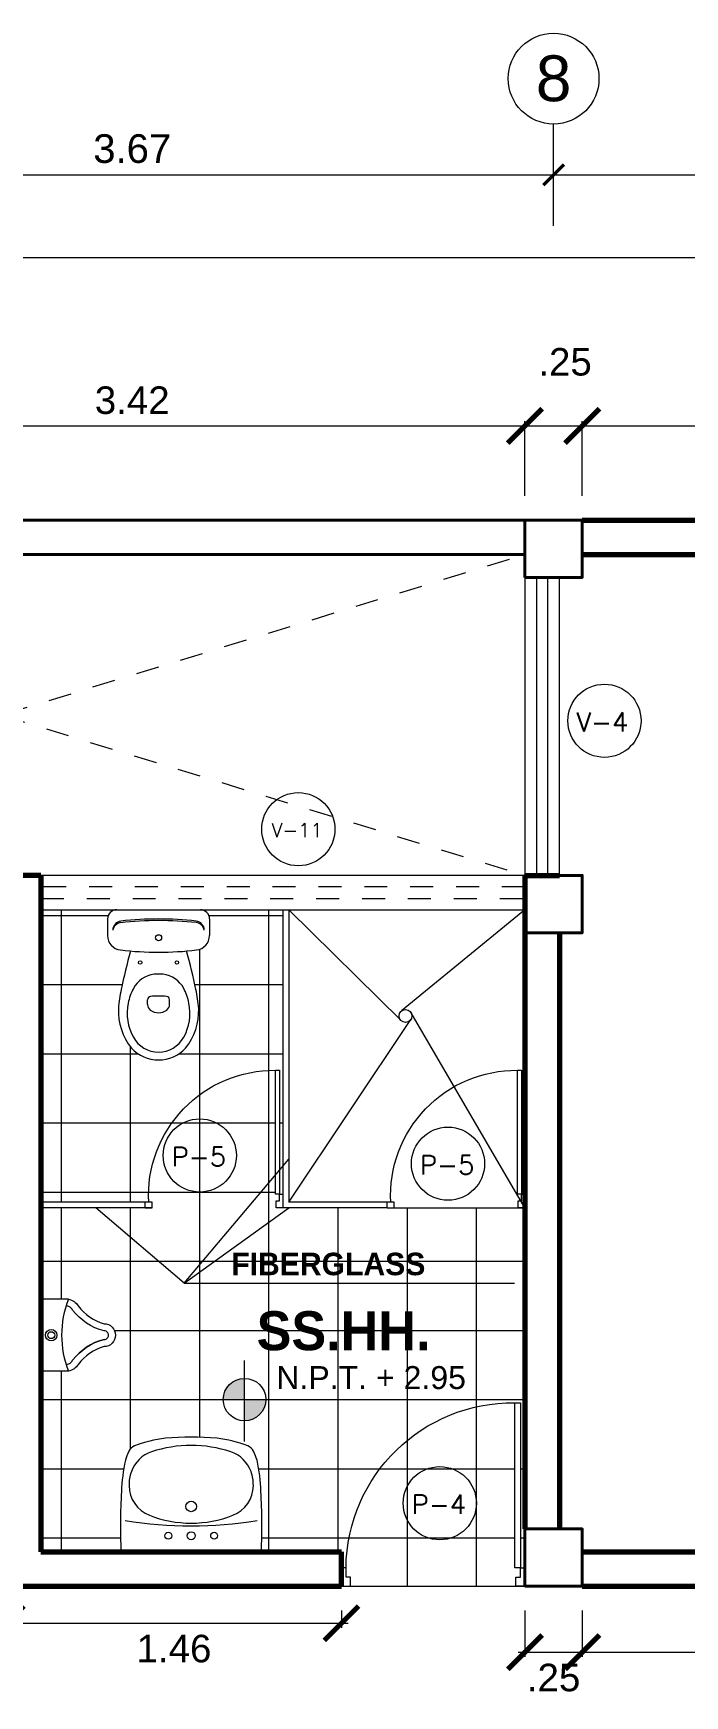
# Model space of a CAD drawing. Header units: millimetres. Extents: x 565 to 912, y 163 to 192.
# Drawn here: x 600.41 to 603.25, y 169.37 to 176.62 of the extents above; entities that cross this region are included whole.
import ezdxf

# ---------------------------------------------------------------- set-up
doc = ezdxf.new("R2010")
doc.units = ezdxf.units.MM
doc.header["$LTSCALE"] = 0.0125
doc.linetypes.add('DASHED2', pattern=[9.524999999999999, 6.35, -3.175])
for name, color, linetype, lineweight in [('COLUMNAS', 162, 'Continuous', 40), ('COTAS', 9, 'Continuous', 9), ('EQUIPO', 2, 'Continuous', 15), ('MARCO', 1, 'Continuous', 13), ('MURO ALTO', 40, 'Continuous', 70), ('MUROS', 240, 'Continuous', 40), ('proy', 254, 'Continuous', 0), ('PROYECCCIONES', 9, 'DASHED2', 9), ('TEXTO', 6, 'Continuous', 15)]:
    doc.layers.add(name, color=color, linetype=linetype, lineweight=lineweight)
doc.styles.add('ARIAL', font='arial.ttf')
doc.styles.add('NOMBRE-2', font='arial.ttf')
doc.styles.add('op', font='romab___.ttf')
doc.styles.add('ROMANS135', font='romans.shx', dxfattribs={"width": 1.35})
doc.dimstyles.new('ISO-25', dxfattribs={"dimtxt": 0.12, "dimasz": 0.15, "dimexe": 0.02, "dimexo": 0.1055000000000001, "dimgap": 0.05, "dimtad": 2, "dimtih": 1, "dimtoh": 1, "dimzin": 4, "dimdsep": 46, "dimtxsty": 'ARIAL', "dimblk": 'ARCHTICK', "dimcen": 2.5, "dimdle": 0.03, "dimclrd": 1, "dimclre": 2, "dimclrt": 256, "dimadec": 0, "dimazin": 0, "dimtfac": 1, "dimtmove": 0, "dimatfit": 0, "dimldrblk": 'ARCHTICK', "dimfxl": 0, "dimlwd": 13, "dimlwe": 9, "dimarcsym": 0})
doc.dimstyles.new('PLANTA', dxfattribs={"dimtxt": 0.125, "dimasz": 0.09, "dimexe": 0.125, "dimexo": 0.1, "dimgap": 0.05, "dimtad": 1, "dimzin": 4, "dimdsep": 46, "dimtxsty": 'NOMBRE-2', "dimblk1": 'ARCHTICK', "dimblk2": 'ARCHTICK', "dimsah": 1, "dimcen": 0, "dimdle": 0.1, "dimclrd": 1, "dimclre": 1, "dimclrt": 256, "dimadec": 0, "dimazin": 0, "dimtfac": 1, "dimtmove": 1, "dimatfit": 3, "dimldrblk": 'ARCHTICK', "dimfxl": 0, "dimtolj": 1, "dimtzin": 0, "dimlwd": 0, "dimlwe": 0, "dimarcsym": 0})

# ---------------------------------------------------------------- blocks, each defined once
blk = doc.blocks.new('_ARCHTICK')
at = {"color": 0, "linetype": 'ByBlock', "const_width": 0.15}
blk.add_lwpolyline([(-0.5, -0.5), (0.5, 0.5)], dxfattribs=at)
blk = doc.blocks.new('*D151')
at = {"layer": 'COTAS', "color": 2, "lineweight": 9, "transparency": 16777216}
for p, q in [((602.8062554051222, 169.7437522774412), (602.8062554051222, 169.5414565278377)), ((605.306596396172, 169.7439194528443), (605.306596396172, 169.5414565278377))]:
    blk.add_line(p, q, dxfattribs=at)
at = {"layer": 'COTAS', "color": 1, "lineweight": 13, "transparency": 16777216}
blk.add_line((602.7762554051222, 169.5614565278377), (605.336596396172, 169.5614565278377), dxfattribs=at)
at = {"layer": 'Defpoints', "color": 0, "transparency": 16777216}
for p in [(602.8062554051222, 169.8492522774412), (605.306596396172, 169.8494194528443), (605.306596396172, 169.5614565278377)]:
    blk.add_point(p, dxfattribs=at)
at = {"layer": 'COTAS', "color": 1, "lineweight": 13, "transparency": 16777216, "xscale": 0.15, "yscale": 0.15, "zscale": 0.15, "rotation": 180}
blk.add_blockref('_ARCHTICK', (602.8062554051222, 169.5614565278377), dxfattribs=at)
at = {"layer": 'COTAS', "color": 1, "lineweight": 13, "transparency": 16777216, "xscale": 0.15, "yscale": 0.15, "zscale": 0.15}
blk.add_blockref('_ARCHTICK', (605.306596396172, 169.5614565278377), dxfattribs=at)
at = {"layer": 'COTAS', "transparency": 16777216, "insert": (604.0564259006471, 169.4501877693111), "char_height": 0.12, "attachment_point": 5, "style": 'ARIAL'}
blk.add_mtext('2.50', dxfattribs=at)
blk = doc.blocks.new('*D123')
at = {"layer": 'COTAS', "color": 1, "lineweight": 13, "transparency": 16777216}
blk.add_line((602.7762554051224, 174.9097191179443), (606.2366056257363, 174.9097191179443), dxfattribs=at)
at = {"layer": 'COTAS', "color": 2, "lineweight": 9, "transparency": 16777216}
for p, q in [((602.8062554051223, 174.6047522774412), (602.8062554051223, 174.9297191179444)), ((606.2066056257363, 174.6047522774412), (606.2066056257363, 174.9297191179444))]:
    blk.add_line(p, q, dxfattribs=at)
at = {"layer": 'Defpoints', "color": 0, "transparency": 16777216}
for p in [(606.2066056257363, 174.9097191179443), (602.8062554051223, 174.4992522774412), (606.2066056257363, 174.4992522774412)]:
    blk.add_point(p, dxfattribs=at)
at = {"layer": 'COTAS', "color": 1, "lineweight": 13, "transparency": 16777216, "xscale": 0.15, "yscale": 0.15, "zscale": 0.15, "rotation": 180}
blk.add_blockref('_ARCHTICK', (602.8062554051223, 174.9097191179443), dxfattribs=at)
at = {"layer": 'COTAS', "color": 1, "lineweight": 13, "transparency": 16777216, "xscale": 0.15, "yscale": 0.15, "zscale": 0.15}
blk.add_blockref('_ARCHTICK', (606.2066056257363, 174.9097191179443), dxfattribs=at)
at = {"layer": 'COTAS', "transparency": 16777216, "insert": (604.5064305154293, 175.0210288041654), "char_height": 0.12, "attachment_point": 5, "style": 'ARIAL'}
blk.add_mtext('3.40', dxfattribs=at)
blk = doc.blocks.new('*D107')
at = {"layer": 'COTAS', "color": 1, "lineweight": 0, "transparency": 16777216}
for p, q in [((573.5562554051222, 175.0945380625841), (573.5562554051222, 175.7671619262949)), ((610.5062554051223, 175.2049436323475), (610.5062554051223, 175.7671619262949)), ((610.6062554051223, 175.6421619262949), (573.4562554051222, 175.6421619262949))]:
    blk.add_line(p, q, dxfattribs=at)
at = {"layer": 'Defpoints', "color": 0, "transparency": 16777216}
for p in [(573.5562554051222, 175.6421619262949), (610.5062554051223, 175.1049436323475), (573.5562554051222, 174.9945380625841)]:
    blk.add_point(p, dxfattribs=at)
at = {"layer": 'COTAS', "color": 1, "lineweight": 0, "transparency": 16777216, "xscale": 0.09, "yscale": 0.09, "zscale": 0.09, "rotation": 180}
blk.add_blockref('_ARCHTICK', (573.5562554051222, 175.6421619262949), dxfattribs=at)
at = {"layer": 'COTAS', "color": 1, "lineweight": 0, "transparency": 16777216, "xscale": 0.09, "yscale": 0.09, "zscale": 0.09}
blk.add_blockref('_ARCHTICK', (610.5062554051223, 175.6421619262949), dxfattribs=at)
at = {"layer": 'COTAS', "transparency": 16777216, "insert": (592.0312554051222, 175.7560261827751), "char_height": 0.125, "attachment_point": 5, "style": 'NOMBRE-2'}
blk.add_mtext('\\A1;36.95', dxfattribs=at)
blk = doc.blocks.new('P1.0m')
at = {"layer": 'EQUIPO'}
blk.add_lwpolyline([(0.02500000000003411, 0), (0.05500000000003524, 0), (0.05500000000003524, 0.9000000000000057), (0.02500000000003411, 0.9000000000000057)], close=True, dxfattribs=at)
for points in [[(2.842170943040401e-14, -0.09999999999999432), (0.05000000000003979, -0.09999999999999432), (0.05000000000003979, -0.04999999999998295), (0.02500000000003411, -0.04999999999998295), (0.02500000000003411, 0), (2.842170943040401e-14, 0)], [(1.000000000000028, -0.09999999999999432), (0.950000000000017, -0.09999999999999432), (0.950000000000017, -0.04999999999998295), (0.9750000000000512, -0.04999999999998295), (0.9750000000000512, 0), (1.000000000000028, 0)]]:
    blk.add_lwpolyline(points, dxfattribs=at)
at = {"layer": 'EQUIPO', "color": 252}
blk.add_arc((0.06500000000002615, -0.009999999999990905), 0.9100549433962767, 0.6295986084095153, 90.6295986084095, dxfattribs=at)
blk = doc.blocks.new('p-0.80')
at = {"layer": 'proy', "xscale": -0.7999999999999545, "yscale": 0.8000000000000114}
blk.add_blockref('P1.0m', (0.8000000000000682, 0.07999999999998408), dxfattribs=at)
blk = doc.blocks.new('*D150')
at = {"layer": 'COTAS', "color": 2, "lineweight": 9, "transparency": 16777216}
for p, q in [((602.5562554051222, 169.7438467180239), (602.5562554051222, 169.5414565278377)), ((602.8062554051222, 169.7437522774412), (602.8062554051222, 169.5414565278377))]:
    blk.add_line(p, q, dxfattribs=at)
at = {"layer": 'COTAS', "color": 1, "lineweight": 13, "transparency": 16777216}
blk.add_line((602.5262554051222, 169.5614565278377), (602.8362554051222, 169.5614565278377), dxfattribs=at)
at = {"layer": 'Defpoints', "color": 0, "transparency": 16777216}
for p in [(602.5562554051222, 169.8493467180239), (602.8062554051222, 169.8492522774412), (602.8062554051222, 169.5614565278377)]:
    blk.add_point(p, dxfattribs=at)
at = {"layer": 'COTAS', "color": 1, "lineweight": 13, "transparency": 16777216, "xscale": 0.15, "yscale": 0.15, "zscale": 0.15, "rotation": 180}
blk.add_blockref('_ARCHTICK', (602.5562554051222, 169.5614565278377), dxfattribs=at)
at = {"layer": 'COTAS', "color": 1, "lineweight": 13, "transparency": 16777216, "xscale": 0.15, "yscale": 0.15, "zscale": 0.15}
blk.add_blockref('_ARCHTICK', (602.8062554051222, 169.5614565278377), dxfattribs=at)
at = {"layer": 'COTAS', "transparency": 16777216, "insert": (602.6812554051222, 169.4501877693111), "char_height": 0.12, "attachment_point": 5, "style": 'ARIAL'}
blk.add_mtext('.25', dxfattribs=at)
blk = doc.blocks.new('*D149')
at = {"layer": 'COTAS', "color": 2, "lineweight": 9, "transparency": 16777216}
for p, q in [((600.2962554051222, 169.7438353316043), (600.2962554051222, 169.6677083693942)), ((601.7562554051223, 169.7438353316043), (601.7562554051223, 169.6677083693942))]:
    blk.add_line(p, q, dxfattribs=at)
at = {"layer": 'COTAS', "color": 1, "lineweight": 13, "transparency": 16777216}
blk.add_line((600.2662554051223, 169.6877083693942), (601.7862554051222, 169.6877083693942), dxfattribs=at)
at = {"layer": 'Defpoints', "color": 0, "transparency": 16777216}
for p in [(600.2962554051222, 169.8493353316043), (601.7562554051223, 169.8493353316043), (601.7562554051223, 169.6877083693942)]:
    blk.add_point(p, dxfattribs=at)
at = {"layer": 'COTAS', "color": 1, "lineweight": 13, "transparency": 16777216, "xscale": 0.15, "yscale": 0.15, "zscale": 0.15, "rotation": 180}
blk.add_blockref('_ARCHTICK', (600.2962554051222, 169.6877083693942), dxfattribs=at)
at = {"layer": 'COTAS', "color": 1, "lineweight": 13, "transparency": 16777216, "xscale": 0.15, "yscale": 0.15, "zscale": 0.15}
blk.add_blockref('_ARCHTICK', (601.7562554051223, 169.6877083693942), dxfattribs=at)
at = {"layer": 'COTAS', "transparency": 16777216, "insert": (601.0262554051222, 169.5764396108676), "char_height": 0.12, "attachment_point": 5, "style": 'ARIAL'}
blk.add_mtext('1.46', dxfattribs=at)
blk = doc.blocks.new('*D121')
at = {"layer": 'COTAS', "color": 1, "lineweight": 13, "transparency": 16777216}
blk.add_line((599.1021986003942, 174.9097191179443), (602.5862554051223, 174.9097191179443), dxfattribs=at)
at = {"layer": 'COTAS', "color": 2, "lineweight": 9, "transparency": 16777216}
for p, q in [((599.1321986003942, 174.6047522774412), (599.1321986003942, 174.9297191179444)), ((602.5562554051223, 174.6047522774412), (602.5562554051223, 174.9297191179444))]:
    blk.add_line(p, q, dxfattribs=at)
at = {"layer": 'Defpoints', "color": 0, "transparency": 16777216}
for p in [(602.5562554051223, 174.9097191179443), (599.1321986003942, 174.4992522774412), (602.5562554051223, 174.4992522774412)]:
    blk.add_point(p, dxfattribs=at)
at = {"layer": 'COTAS', "color": 1, "lineweight": 13, "transparency": 16777216, "xscale": 0.15, "yscale": 0.15, "zscale": 0.15, "rotation": 180}
blk.add_blockref('_ARCHTICK', (599.1321986003942, 174.9097191179443), dxfattribs=at)
at = {"layer": 'COTAS', "color": 1, "lineweight": 13, "transparency": 16777216, "xscale": 0.15, "yscale": 0.15, "zscale": 0.15}
blk.add_blockref('_ARCHTICK', (602.5562554051223, 174.9097191179443), dxfattribs=at)
at = {"layer": 'COTAS', "transparency": 16777216, "insert": (600.8442270027583, 175.0210288041654), "char_height": 0.12, "attachment_point": 5, "style": 'ARIAL'}
blk.add_mtext('3.42', dxfattribs=at)
blk = doc.blocks.new('*D122')
at = {"layer": 'COTAS', "color": 2, "lineweight": 9, "transparency": 16777216}
for p, q in [((602.5562554051223, 174.6047522774412), (602.5562554051223, 174.9297191179444)), ((602.8062554051223, 174.6047522774412), (602.8062554051223, 174.9297191179444))]:
    blk.add_line(p, q, dxfattribs=at)
at = {"layer": 'COTAS', "color": 1, "lineweight": 13, "transparency": 16777216}
blk.add_line((602.5562554051223, 174.9097191179443), (602.8062554051223, 174.9097191179443), dxfattribs=at)
at = {"layer": 'Defpoints', "color": 0, "transparency": 16777216}
for p in [(602.8062554051223, 174.9097191179443), (602.5562554051223, 174.4992522774412), (602.8062554051223, 174.4992522774412)]:
    blk.add_point(p, dxfattribs=at)
at = {"layer": 'COTAS', "transparency": 16777216, "insert": (602.7312554051223, 175.1885253935241), "char_height": 0.12, "attachment_point": 5, "style": 'ARIAL'}
blk.add_mtext('.25', dxfattribs=at)
blk = doc.blocks.new('2salago2')
at = {"color": 0}
blk.add_line((0.3060000000000045, 0), (-0.3059999999999832, 0), dxfattribs=at)
for centre, radius in [((-0.1000000000000227, -0.06999999999999318), 0.015), ((0, -0.06999999999999318), 0.0175), ((0.1000000000000227, -0.06999999999999318), 0.015), ((0, -0.19799999999998), 0.023)]:
    blk.add_circle(centre, radius, dxfattribs=at)
for centre, radius, start, end in [((2.191466770720183, -0.1125154618196129), 2.5, 177.4204642301649, 183.4509376723705), ((-2.191466770720183, -0.1125154618196129), 2.5, 356.5490623276295, 2.579535769835086), ((0, -1.913000000000012), 1.8, 80.81644061214192, 99.18355938785808), ((0, -0.6250000000000009), 0.5, 68.66099935705296, 111.3390006429462), ((-0.130998721977619, -0.2896802498506199), 0.14, 111.3390006429462, 179.5419867706295), ((0.130998721977619, -0.2896802498506199), 0.14, 0.458013229370522, 68.66099935705375), ((0.4455952393897746, -0.2383630950762958), 0.75, 181.8824595511453, 192.3675731466587), ((-0.09100000000000819, -0.2900000000000214), 0.18, 179.5419867706295, 199.3667369924609), ((0.09100000000000819, -0.2900000000000214), 0.18, 340.6332630075391, 0.458013229370522), ((-0.4455952393897746, -0.2383630950762958), 0.75, 347.6324268533415, 358.1175404488548), ((-0.1287366133919932, -0.3032645395587119), 0.14, 199.3667369924609, 251.7000417136242), ((0.1287366133919932, -0.3032645395587119), 0.14, 288.2999582863758, 340.6332630075391), ((-0.07519292302657732, -0.3395209100272618), 0.22, 195.6856603017207, 206.8202256775141), ((0.07519292302657732, -0.3395209100272618), 0.22, 333.1797743224859, 344.3143396982793), ((-0.2286902983927916, -0.4171260371497292), 0.048, 206.8202256775142, 247.8766790891884), ((-0.05846648645928099, 0.00159565305847309), 0.5, 247.8766790891887, 263.7815247375351), ((1.015450834529474e-08, 0.08600000000001273), 0.55, 251.7000417136243, 288.2999566212522), ((0, 0.8999999999999773), 1.4, 265.3857137303725, 274.6142862696062), ((0.05846648645928099, 0.00159565305847309), 0.5, 276.2184752624649, 292.1233209108113), ((0.2286902983927916, -0.4171260371497292), 0.048, 292.1233209108116, 333.1797743224859)]:
    blk.add_arc(centre, radius, start, end, dxfattribs=at)
blk = doc.blocks.new('Urin-1zp')
for p, q in [((-0.1564999999999941, 0), (0.1564999999999941, 0)), ((-0.1564999999999941, -0.1200000000000045), (-0.1564999999999941, 0)), ((0.1564999999999941, -0.1200000000000045), (0.1564999999999941, 0))]:
    blk.add_line(p, q)
blk.add_lwpolyline([(0.1564999999999941, -0.1200000000000045, -0.2301872436252926), (0.1275612366627001, -0.1621174489885959, 0.1607489993518009), (0.05000000000001137, -0.2750000000000057, -1), (-0.05000000000001137, -0.2750000000000057, 0.1607489993518009), (-0.1275612366627001, -0.1621174489885959, -0.2301872436252927), (-0.1564999999999941, -0.1200000000000045)], format="xyb")
at = {"color": 9}
blk.add_lwpolyline([(-0.1284456579833773, -0.1099629489951042), (-0.1276323312156364, -0.1127445028998579), (-0.1268347238734009, -0.1155310636238198, 0.2301872436252927), (-0.1127515125463674, -0.1360277561655892), (-0.1094053607655496, -0.1382351507238013, -0.1697295126652514), (-0.01891323565513403, -0.2749999999999773, 1.058273766519775), (0.01891323565513403, -0.2749999999999773, -0.169729512665433), (0.1094053607655496, -0.1382351507238013), (0.1127515125463674, -0.1360277561655892, 0.2322595666659849), (0.1268347238734009, -0.1155310636238198), (0.1276323312156364, -0.1127445028998579), (0.1284456579833773, -0.1099629489951042)], format="xyb", dxfattribs=at)
for radius in [0.025, 0.015]:
    blk.add_circle((0, -0.04499999999998749), radius, dxfattribs=at)
for centre, radius, start, end in [((0, -0.5132041666666396), 0.4232041666666506, 68.29684796795908, 111.7031520320409), ((-0.09871174651954107, -0.1112944674106586), 0.02844029892108525, 188.5669252538877, 240.4187386713982), ((-0.2598013387641913, -0.3360665098239508), 0.2485079412042484, 14.22513397305415, 52.75706263765102)]:
    blk.add_arc(centre, radius, start, end)
blk = doc.blocks.new('2SAINVI1')
at = {"color": 0, "linetype": 'ByBlock'}
for p, q in [((0.03999999999996007, 0.2224999999999966), (0.111593006895756, 0.2224999999999966)), ((-3.552713678800501e-15, -0.1825000000000045), (-3.552713678800501e-15, 0.1825000000000045)), ((0.4130000000000074, 0.04800000000000182), (0.3929169733099762, 0.04800000000000182)), ((0.4130000000000074, -0.04800000000000182), (0.3929169733099762, -0.04800000000000182)), ((0.03999999999996007, -0.2224999999999966), (0.111593006895756, -0.2224999999999966))]:
    blk.add_line(p, q, dxfattribs=at)
for centre, radius in [((0.2300000000000146, 0.0800000000000125), 0.0075), ((0.1219999999999537, 0), 0.0135), ((0.1219999999999537, 0), 0.0135), ((0.2300000000000146, -0.07999999999998408), 0.0075)]:
    blk.add_circle(centre, radius, dxfattribs=at)
for centre, radius, start, end in [((0.03999999999996007, 0.1825000000000045), 0.04, 90.00000000000007, 180), ((0.111593006895756, 0.1585000000000036), 0.064, 6.793053563043817, 90.00000000000007), ((1.53999999999996, 0), 1.5, 173.7281142271963, 186.2718857728032), ((1.53999999999996, 0), 1.493, 173.6755231559412, 186.3305517798973), ((0.08873856593652008, 0.1595000000000084), 0.04, 90.00000000000007, 173.7281142271969), ((0.0958513899303135, 0.1601374831237479), 0.04, 100.2428415704171, 173.7858592542109), ((-1.219000000000054, 0), 1.404, 353.2069464369558, 6.793053563044377), ((0.849599964755722, -2.286162602828881), 2.5, 101.5743861527935, 105.5439935881137), ((0.4757227272376632, -0.4232481557301924), 0.6, 94.37940355007335, 102.2906658922811), ((0.4403534676493983, -0.08479002263143798), 0.26, 51.28686523673858, 92.30283146553624), ((0.3959999999999546, 0.007000000000005002), 0.1156183255887206, 117.4026774244275, 173.7580869209416), ((0.4578479927350791, -0.1123032280042082), 0.25, 101.6195170440864, 117.4026774244275), ((0.4510000000000183, -0.07900000000000773), 0.216, 60.88385373392106, 101.619517391242), ((0.495000000000001, 0), 0.1255732340509734, 299.1161462660789, 60.88385373393289), ((0.495000000000001, 0), 0.16, 312.4362291141056, 47.56377088586994), ((0.4600000000000328, 0), 0.18, 173.758086467281, 186.2419143474119), ((0.676000000000041, 0), 0.3, 173.3508372349306, 186.6491627650723), ((0.3929169733099762, 0.03299999999998704), 0.015, 90.00000000000007, 173.3508372349279), ((0.4130000000000074, 0.01800000000000068), 0.03, 36.86989764584474, 90.00000000000007), ((0.3890000000000065, 0), 0.06, 323.1301023541553, 36.86989764584419), ((0.3959999999999546, -0.007000000000005002), 0.1156183255887206, 186.2419130790584, 242.5973225755725), ((0.3929169733099762, -0.03299999999998704), 0.015, 186.6491627650721, 270), ((0.4130000000000074, -0.01800000000000068), 0.03, 270, 323.1301023541553), ((0.849599964755722, 2.286162602828883), 2.5, 254.4560064118863, 258.4256138472065), ((0.4578479927350791, 0.1123032280042082), 0.25, 242.5973225755725, 258.3804829559137), ((0.4510000000000183, 0.07900000000000773), 0.216, 258.380482608758, 299.1161462660789), ((0.4403534676493983, 0.08479002263143798), 0.26, 267.6971685344637, 308.7131347632614), ((0.03999999999996007, -0.1825000000000045), 0.04, 180, 270), ((0.08873856593652008, -0.1595000000000084), 0.04, 186.2718857728031, 270), ((0.0958513899303135, -0.1601374831237479), 0.04, 186.2141407457892, 259.7571584295829), ((0.111593006895756, -0.1585000000000036), 0.064, 270, 353.2069464369562), ((0.4757227272376632, 0.4232481557301941), 0.6, 257.7093341077189, 265.6205964499267)]:
    blk.add_arc(centre, radius, start, end, dxfattribs=at)
blk = doc.blocks.new('*D212')
at = {"layer": 'COTAS', "color": 1, "lineweight": 0, "transparency": 16777216}
for p, q in [((602.6812554051223, 176.1044926417295), (602.6812554051223, 176.1294926417295)), ((606.3316056257363, 176.1044926417295), (606.3316056257363, 176.1294926417295)), ((602.5812554051223, 176.0044926417295), (606.4316056257363, 176.0044926417295))]:
    blk.add_line(p, q, dxfattribs=at)
at = {"layer": 'Defpoints', "color": 0, "transparency": 16777216}
for p in [(602.6812554051223, 176.0044926417295), (606.3316056257363, 176.0044926417295), (606.3316056257363, 176.0044926417295)]:
    blk.add_point(p, dxfattribs=at)
at = {"layer": 'COTAS', "color": 1, "lineweight": 0, "transparency": 16777216, "xscale": 0.09, "yscale": 0.09, "zscale": 0.09, "rotation": 180}
blk.add_blockref('_ARCHTICK', (602.6812554051223, 176.0044926417295), dxfattribs=at)
at = {"layer": 'COTAS', "color": 1, "lineweight": 0, "transparency": 16777216, "xscale": 0.09, "yscale": 0.09, "zscale": 0.09}
blk.add_blockref('_ARCHTICK', (606.3316056257363, 176.0044926417295), dxfattribs=at)
at = {"layer": 'COTAS', "transparency": 16777216, "insert": (604.5064305154293, 176.1183568982097), "char_height": 0.125, "attachment_point": 5, "style": 'NOMBRE-2'}
blk.add_mtext('\\A1;3.65', dxfattribs=at)
blk = doc.blocks.new('*D215')
at = {"layer": 'COTAS', "color": 1, "lineweight": 0, "transparency": 16777216}
for p, q in [((599.0071986003942, 176.1044926417295), (599.0071986003942, 176.1294926417295)), ((602.6812554051223, 176.1044926417295), (602.6812554051223, 176.1294926417295)), ((598.9071986003942, 176.0044926417295), (602.7812554051224, 176.0044926417295))]:
    blk.add_line(p, q, dxfattribs=at)
at = {"layer": 'Defpoints', "color": 0, "transparency": 16777216}
for p in [(599.0071986003942, 176.0044926417295), (602.6812554051223, 176.0044926417295), (602.6812554051223, 176.0044926417295)]:
    blk.add_point(p, dxfattribs=at)
at = {"layer": 'COTAS', "color": 1, "lineweight": 0, "transparency": 16777216, "xscale": 0.09, "yscale": 0.09, "zscale": 0.09, "rotation": 180}
blk.add_blockref('_ARCHTICK', (599.0071986003942, 176.0044926417295), dxfattribs=at)
at = {"layer": 'COTAS', "color": 1, "lineweight": 0, "transparency": 16777216, "xscale": 0.09, "yscale": 0.09, "zscale": 0.09}
blk.add_blockref('_ARCHTICK', (602.6812554051223, 176.0044926417295), dxfattribs=at)
at = {"layer": 'COTAS', "transparency": 16777216, "insert": (600.8442270027583, 176.1183568982097), "char_height": 0.125, "attachment_point": 5, "style": 'NOMBRE-2'}
blk.add_mtext('\\A1;3.67', dxfattribs=at)

msp = doc.modelspace()

# ---------------------------------------------------------------- hatches: boundary and pattern name
at = {"layer": 'MARCO', "linetype": 'Continuous'}
h = msp.add_hatch(color=256, dxfattribs=at)
h.paths.add_polyline_path([(601.333954988683, 170.7557456212799, 0.4142135623731603), (601.2413949693064, 170.6631856019033), (601.333954988683, 170.6631856019033)])
h.paths.add_polyline_path([(601.4265150080596, 170.6631856019033), (601.333954988683, 170.6631856019033), (601.333954988683, 170.5706255825268, 0.4142135623730951)])
at = {"layer": 'proy'}
h = msp.add_hatch(dxfattribs=at)
h.set_pattern_fill('NET', color=256, scale=0.095, style=0)
h.set_pattern_definition([(0, (0, -13.32806439809664), (0, 0.301625), []), (90, (0, -13.32806439809664), (-0.301625, 1.846859457358373e-17), [])])
edge = h.paths.add_edge_path()
edge.add_ellipse((601.4622554051223, 171.5532522774409), major_axis=(0.5072136981739034, 0.2054703998185659), ratio=0.9973866825976511, start_angle=67.37100802536452, end_angle=160.9395769865016, ccw=False)
edge.add_line((601.4682554051224, 172.0992522774409), (601.4862554051223, 172.0992522774409))
edge.add_line((601.4862554051223, 172.0992522774409), (601.4862554051223, 171.6648124383331))
edge.add_line((601.4862554051223, 171.6648124383331), (601.5012554051223, 171.6826241067767))
edge.add_line((601.5012554051223, 171.6826241067767), (601.5012554051223, 172.7992522774406))
edge.add_line((601.5012554051223, 172.7992522774406), (601.1414831998264, 172.7992522774406))
edge.add_arc((601.1414831998264, 172.7592522774406), 0.03999999999997783, 0, 90, ccw=False)
edge.add_line((601.1814831998264, 172.7592522774406), (601.1814831998264, 172.6876592705448))
edge.add_arc((601.1174831998264, 172.6876592705448), 0.06399999999997838, -83.20694643703649, 0, ccw=False)
edge.add_arc((600.9589831998264, 174.0182522774404), 1.403999999999776, 275.00135885376795, 276.79305356304167, ccw=False)
edge.add_arc((598.6728205969976, 171.9496523126845), 2.500000000000142, 11.574386152788577, 15.543993588122078, ccw=False)
edge.add_arc((600.5357350440961, 172.3235295502034), 0.5999999999999368, 4.379403549731876, 12.290665892183597, ccw=False)
edge.add_arc((600.8741931771949, 172.3588988097913), 0.2600000000000338, -38.713134763577386, 2.3028314648237256, ccw=False)
edge.add_arc((600.9589831998264, 172.3042522774406), 0.1600000000000215, 222.4362291141132, 317.56377088540415, ccw=False)
edge.add_arc((601.043773222458, 172.3588988097912), 0.2600000000000335, 177.6971685351387, 218.7131347632614, ccw=False)
edge.add_arc((601.3822313555567, 172.3235295502036), 0.5999999999999363, 167.7093341076666, 175.6205964502835, ccw=False)
edge.add_arc((603.2451458026553, 171.9496523126844), 2.500000000000141, 164.4560064118742, 168.4256138471671, ccw=False)
edge.add_arc((600.9589831998273, 174.0182522774403), 1.403999999999776, 263.20694643692093, 264.9986411461947, ccw=False)
edge.add_arc((600.8004831998264, 172.6876592705448), 0.06399999999997834, 180, 263.20694643703644, ccw=False)
edge.add_line((600.7364831998265, 172.6876592705448), (600.7364831998265, 172.7592522774407))
edge.add_arc((600.7764831998264, 172.7592522774407), 0.03999999999997783, 90, 180, ccw=False)
edge.add_line((600.7764831998264, 172.7992522774406), (600.4462554051224, 172.7992522774406))
edge.add_line((600.4462554051224, 172.7992522774406), (600.4462554051223, 171.524252277441))
edge.add_line((600.4462554051223, 171.524252277441), (600.9012554051222, 171.524252277441))
edge.add_line((600.9012554051222, 171.524252277441), (600.9159257347927, 171.524252277441))
edge = h.paths.add_edge_path()
edge.add_line((601.4682554051222, 171.6434384362008), (601.4682554051222, 172.0992522774409))
edge.add_ellipse((601.4622554051223, 171.5532522774409), major_axis=(0.5072136981739034, 0.2054703998185659), ratio=0.9973866825976511, start_angle=67.37100802536443, end_angle=160.9395769865016)
edge.add_line((600.9159257347927, 171.5242522774409), (600.9162554051222, 171.524252277441))
edge.add_line((600.9162554051222, 171.524252277441), (600.9312554051222, 171.5242522774384))
edge.add_line((600.9312554051222, 171.5242522774384), (600.9312554051222, 171.4992522774409))
edge.add_line((600.9312554051222, 171.4992522774409), (600.9012554051222, 171.4992522774409))
edge.add_line((600.9012554051222, 171.4992522774409), (600.6862554051223, 171.4992522774409))
edge.add_line((600.6862554051223, 171.4992522774409), (601.0708196171597, 171.1715054706798))
edge.add_line((601.0708196171597, 171.1715054706798), (601.4682554051222, 171.6434384362008))
h.paths.add_polyline_path([(601.0708196171598, 171.17150547068), (601.5262554051225, 171.4992522774409), (601.5012554051223, 171.4992522774409), (601.4712554051223, 171.4992522774409), (601.4712554051223, 171.5292522774409), (601.4862554051223, 171.5292522774409), (601.4862554051223, 171.5592522774409), (601.4682554051224, 171.5592522774409), (601.4682554051222, 171.6434384362008)])
edge = h.paths.add_edge_path()
edge.add_line((601.5262554051225, 171.499252277441), (601.0708196171597, 171.1715054706798))
edge.add_line((601.0708196171597, 171.1715054706798), (600.6862554051223, 171.4992522774409))
edge.add_line((600.6862554051223, 171.4992522774409), (600.4462554051223, 171.4992522774409))
edge.add_line((600.4462554051223, 171.4992522774409), (600.4462554051222, 171.1005811313105))
edge.add_line((600.4462554051222, 171.1005811313105), (600.5662554051221, 171.1005811313105))
edge.add_arc((600.5575498725328, 171.0427928778297), 0.05844029892135313, 29.58126132857973, 81.43307474612573, ccw=False)
edge.add_arc((600.7823219149461, 171.2038824700745), 0.2185079412041496, 217.2429373624441, 253.7713987124665)
edge.add_arc((600.7212554051222, 170.9440811313105), 0.05000000000001137, -90, 90, ccw=False)
edge.add_arc((600.7823219149461, 170.6842797925464), 0.2185079412041496, 106.2286012875335, 142.7570626375559)
edge.add_arc((600.5575498725328, 170.8453693847912), 0.05844029892135308, 278.56692525387433, 330.4187386714203, ccw=False)
edge.add_line((600.5662554051221, 170.7875811313105), (600.4462554051223, 170.7875811313105))
edge.add_line((600.4462554051223, 170.7875811313105), (600.4462554051222, 169.9992522774412))
edge.add_line((600.4462554051222, 169.9992522774412), (600.7952554051221, 169.9992522774412))
edge.add_arc((603.2927221758425, 170.1117677392611), 2.500000000000185, 176.5490623275564, 182.5795357698412, ccw=False)
edge.add_arc((601.546850644512, 170.2376153725177), 0.7500000000000381, 167.6324268535278, 178.1175404486058, ccw=False)
edge.add_arc((601.0260624820955, 170.3387731874679), 0.2199999999999728, 153.1797743223512, 164.3143396987217, ccw=False)
edge.add_arc((600.8725651067297, 170.4163783145911), 0.04799999999995148, 112.1233209109927, 153.1797743228215, ccw=False)
edge.add_arc((601.0427889186627, 169.9976566243825), 0.5000000000002046, 96.21847526244511, 112.12332091076249, ccw=False)
edge.add_arc((601.1012554051223, 169.0992522774407), 1.400000000000435, 85.38571373042419, 94.6142862696318, ccw=False)
edge.add_arc((601.1597218915815, 169.9976566243825), 0.5000000000002038, 67.87667908919639, 83.78152473767301, ccw=False)
edge.add_arc((601.3299457035148, 170.416378314591), 0.04799999999995149, 26.82022567739051, 67.87667908888159, ccw=False)
edge.add_arc((601.1764483281489, 170.338773187468), 0.2199999999999729, 15.685660301407381, 26.820225677655515, ccw=False)
edge.add_arc((600.6556601657325, 170.2376153725177), 0.7499999999999997, 1.8824595511355824, 12.3675731465122, ccw=False)
edge.add_arc((598.9097886344018, 170.1117677392613), 2.500000000000184, -2.579535769847098, 3.450937672361306, ccw=False)
edge.add_line((601.4072554051222, 169.9992522774411), (601.7562554051223, 169.9992522774411))
edge.add_line((601.7562554051223, 169.9992522774411), (601.7562554051223, 169.9293467180239))
edge.add_line((601.7562554051223, 169.9293467180239), (601.7762554051222, 169.9293467180239))
edge.add_ellipse((602.5042554051222, 169.9213467180239), major_axis=(0.5148048173822972, 0.5148048173822972), ratio=0.9999999999998697, start_angle=44.37040139159052, end_angle=134.3704013915874, ccw=False)
edge.add_line((602.5122554051222, 170.6493467180239), (602.5362554051223, 170.6493467180239))
edge.add_line((602.5362554051223, 170.6493467180239), (602.5362554051222, 169.9293467180239))
edge.add_line((602.5362554051222, 169.9293467180239), (602.5562554051222, 169.9293467180239))
edge.add_line((602.5562554051222, 169.9293467180239), (602.5562554051222, 170.0992522774412))
edge.add_line((602.5562554051222, 170.0992522774412), (602.5562554051223, 171.4992522774409))
edge.add_line((602.5562554051223, 171.4992522774409), (601.9862554051222, 171.4992522774409))
edge.add_line((601.9862554051222, 171.4992522774409), (601.9562554051222, 171.4992522774409))
edge.add_line((601.9562554051222, 171.4992522774409), (601.5262554051225, 171.499252277441))
edge = h.paths.add_edge_path()
edge.add_line((602.5162554051221, 169.8492570792879), (602.5162554051221, 169.8893467180239))
edge.add_line((602.5162554051221, 169.8893467180239), (602.5362554051222, 169.8893467180239))
edge.add_line((602.5362554051222, 169.8893467180239), (602.5362554051222, 169.9293467180239))
edge.add_line((602.5362554051222, 169.9293467180239), (602.5122554051223, 169.9293467180239))
edge.add_line((602.5122554051223, 169.9293467180239), (602.5122554051222, 170.649346718024))
edge.add_ellipse((602.5042554051222, 169.9213467180239), major_axis=(0.5148048173822972, 0.5148048173822972), ratio=0.9999999999998697, start_angle=44.37040139159047, end_angle=134.3704013915874)
edge.add_line((601.7762554051221, 169.9293467180228), (601.7762554051222, 169.8893467180239))
edge.add_line((601.7762554051222, 169.8893467180239), (601.7962554051222, 169.8893467180239))
edge.add_line((601.7962554051222, 169.8893467180239), (601.7962554051222, 169.8493435125282))
edge.add_line((601.7962554051222, 169.8493435125282), (602.5162554051221, 169.8492570792879))
h.paths.add_polyline_path([(601.3423708915117, 170.8294691978669), (602.2215779399698, 170.8294691978669), (602.2215779399698, 171.0945793300255), (601.3423708915117, 171.0945793300255)], flags=24)

# ---------------------------------------------------------------- linework, layer by layer
at = {"layer": 'COLUMNAS'}
for points in [[(602.5562554051223, 174.2492522774406), (602.8062554051223, 174.2492522774406), (602.8062554051223, 174.4992522774406), (602.5562554051223, 174.4992522774406)], [(602.5562554051223, 172.6992522774406), (602.8062554051223, 172.6992522774406), (602.8062554051223, 172.9492522774406), (602.5562554051223, 172.9492522774406)], [(602.5562554051222, 169.8492522774412), (602.8062554051222, 169.8492522774412), (602.8062554051222, 170.0992522774412), (602.5562554051222, 170.0992522774412)]]:
    msp.add_lwpolyline(points, close=True, dxfattribs=at)
at = {"layer": 'EQUIPO'}
for p, q in [((601.4682554051222, 172.0992522774409), (601.4862554051223, 172.0992522774409)), ((601.4682554051222, 171.5592522774409), (601.4682554051222, 172.0992522774409)), ((601.4862554051223, 172.0992522774409), (601.4862554051223, 171.5592522774409)), ((602.5232554051222, 172.0992522774409), (602.5412554051222, 172.0992522774409)), ((602.5232554051222, 171.5592522774409), (602.5232554051222, 172.0992522774409)), ((602.5412554051222, 172.0992522774409), (602.5412554051222, 171.5592522774409)), ((601.4862554051223, 171.5592522774409), (601.4682554051222, 171.5592522774409)), ((601.4862554051223, 171.5592522774409), (601.5012554051223, 171.5592522774409)), ((601.4862554051223, 171.5292522774409), (601.4862554051223, 171.5592522774409)), ((602.5412554051222, 171.5592522774409), (602.5232554051222, 171.5592522774409)), ((602.5412554051222, 171.5592522774409), (602.5562554051222, 171.5592522774409)), ((602.5412554051222, 171.5292522774409), (602.5412554051222, 171.5592522774409)), ((600.9162554051222, 171.524252277441), (600.9012554051222, 171.524252277441)), ((600.9012554051222, 171.4992522774409), (600.9012554051222, 171.524252277441)), ((600.9012554051222, 171.4992522774409), (600.9312554051222, 171.4992522774409)), ((600.9312554051222, 171.5242522774384), (600.9162554051222, 171.5242522774384)), ((600.9312554051222, 171.4992522774409), (600.9312554051222, 171.5242522774384)), ((601.4712554051223, 171.5292522774409), (601.4862554051223, 171.5292522774409)), ((601.4712554051223, 171.4992522774409), (601.4712554051223, 171.5292522774409)), ((601.5012554051223, 171.4992522774409), (601.4712554051223, 171.4992522774409)), ((601.9712554051221, 171.5242522774409), (601.9562554051221, 171.5242522774409)), ((601.9562554051222, 171.4992522774409), (601.9562554051222, 171.5242522774409)), ((601.9562554051222, 171.4992522774409), (601.9862554051222, 171.4992522774409)), ((601.9862554051222, 171.5242522774409), (601.9712554051222, 171.5242522774409)), ((601.9862554051222, 171.4992522774409), (601.9862554051222, 171.5242522774409)), ((602.5262554051222, 171.5292522774409), (602.5412554051222, 171.5292522774409)), ((602.5262554051222, 171.4992522774409), (602.5262554051222, 171.5292522774409)), ((602.5562554051222, 171.4992522774409), (602.5262554051222, 171.4992522774409))]:
    msp.add_line(p, q, dxfattribs=at)
at = {"layer": 'EQUIPO', "color": 252, "extrusion": (0, 0, -1)}
for centre, major_axis, ratio, start_param, end_param in [((601.4622554051223, 171.5532522774409), (0.5072136981739034, 0.2054703998185659), 0.9973866825976511, 3.474259791998239, 5.107339396749453), ((602.5172554051222, 171.5532522774409), (0.5075132004164962, 0.2037145153379221), 0.9982027091542021, 3.470789411111936, 5.104452456562546)]:
    msp.add_ellipse(centre, major_axis=major_axis, ratio=ratio, start_param=start_param, end_param=end_param, dxfattribs=at)
at = {"layer": 'MARCO', "linetype": 'Continuous'}
for p, q in [((601.333954988683, 170.4798202383686), (601.333954988683, 170.8339030382483)), ((601.1355374498839, 170.6631856019033), (602.3351217361521, 170.6631856019033))]:
    msp.add_line(p, q, dxfattribs=at)
msp.add_circle((601.3339549886829, 170.6631856019034), 0.0925600193765505, dxfattribs=at)
at = {"layer": 'MURO ALTO'}
for p, q in [((602.8062554051223, 174.4992522774412), (606.2066056257363, 174.4992522774412)), ((602.8062554051223, 174.3492522774412), (606.2066056257363, 174.3492522774412)), ((600.4462554051223, 172.9492522774406), (600.2962554051222, 172.9492522774406)), ((600.4462554051223, 172.9492522774406), (600.4462554051223, 172.7992522774406)), ((602.5562554051223, 172.9492522774406), (602.7062554051221, 172.9492522774406)), ((602.5562554051223, 172.9492522774406), (602.5562554051222, 170.0992522774412)), ((600.4462554051223, 172.7992522774406), (600.4462554051222, 169.9992522774412)), ((602.7062554051223, 172.6992522774406), (602.7062554051222, 170.0992522774412)), ((600.4462554051222, 169.9992522774412), (601.7562554051221, 169.9992522774411)), ((601.7562554051223, 169.8493483143749), (601.7562554051223, 169.9992522774412)), ((602.8062554051222, 169.9992522774412), (605.3066031005303, 169.9992522774411)), ((600.2962554051222, 169.8493353316042), (601.7562554051223, 169.8493483143749)), ((602.8062554051222, 169.849357651299), (605.3066031005303, 169.8494030952508))]:
    msp.add_line(p, q, dxfattribs=at)
at = {"layer": 'MUROS'}
for p, q in [((599.1321986003942, 174.4992522774412), (602.5562554051223, 174.4992522774406)), ((599.1321986003942, 174.3492522774412), (602.5562554051223, 174.3492522774406))]:
    msp.add_line(p, q, dxfattribs=at)
at = {"layer": 'proy'}
for p, q in [((602.5562554051223, 174.2492522774406), (602.5562554051223, 172.9492522774406)), ((602.6062554051223, 174.2492522774406), (602.6062554051223, 172.9492522774406)), ((602.6562554051221, 172.9492522774406), (602.6562554051221, 174.2492522774406)), ((602.7062554051221, 172.9492522774406), (602.7062554051221, 174.2492522774406)), ((602.5562554051223, 172.9492522774406), (600.4462554051223, 172.9492522774406)), ((600.4462554051223, 172.7992522774406), (602.5562554051223, 172.7992522774405)), ((601.5012554051223, 172.7992522774406), (601.5012554051223, 171.4992522774409)), ((601.5262554051222, 172.7992522774406), (602.0160175621924, 172.3164270303784)), ((601.5262554051222, 172.7992522774406), (601.5262554051222, 171.5242522774409)), ((602.5562554051223, 172.7992522774405), (602.0179248571706, 172.358013701706)), ((601.5262554051222, 171.5242522774409), (602.058941333476, 172.32080081303)), ((602.5562554051222, 171.4992522774409), (602.0598535970015, 172.3504653563381)), ((601.0708196171597, 171.1715054706798), (601.5262554051222, 171.7123102208494)), ((600.9012554051222, 171.524252277441), (600.4462554051223, 171.524252277441)), ((600.9262554051222, 171.4992522774409), (600.4462554051223, 171.4992522774409)), ((601.0708196171597, 171.1715054706798), (600.6862554051222, 171.4992522774409)), ((601.0708196171597, 171.1715054706798), (601.5262554051222, 171.4992522774409)), ((601.9562554051221, 171.4992522774409), (601.5012554051223, 171.4992522774409)), ((601.9562554051221, 171.5242522774409), (601.5262554051222, 171.5242522774409)), ((601.9862554051222, 171.4992522774409), (602.5562554051222, 171.4992522774409)), ((601.0708196171597, 171.1715054706798), (602.511439185113, 171.1715054706798)), ((601.7562554051223, 169.8493483143749), (602.5562554051222, 169.8492522774412))]:
    msp.add_line(p, q, dxfattribs=at)
for centre, radius in [((602.9028423927339, 173.6236904057292), 0.1595576418329775), ((601.5684154592416, 173.1508605290904), 0.1595576418329775), ((602.0356709051827, 172.3363627394473), 0.02799439920366353), ((601.1386249999999, 171.727772088335), 0.1595576418329775), ((602.2209505779501, 171.6919517477908), 0.1595576418329775), ((602.1849657660912, 170.2112234095116), 0.1595576418329775)]:
    msp.add_circle(centre, radius, dxfattribs=at)
at = {"layer": 'PROYECCCIONES'}
for p, q in [((597.983927064966, 174.3492522774412), (602.5562554051223, 172.9492522774406)), ((597.9962554051223, 172.9492522774406), (602.5562554051223, 174.3492522774406)), ((602.5562554051223, 172.8992522774406), (600.4462554051223, 172.8992522774406)), ((600.4462554051223, 172.8492522774406), (602.5562554051223, 172.8492522774405))]:
    msp.add_line(p, q, dxfattribs=at)
at = {"layer": 'TEXTO'}
msp.add_line((602.6812554051223, 175.7825917098414), (602.6812554051223, 176.2263935736164), dxfattribs=at)
msp.add_circle((602.6812554051226, 176.4243127705753), 0.1979191969588499, dxfattribs=at)

# ---------------------------------------------------------------- block references
at = {"layer": 'EQUIPO'}
for name, p, rotation in [('2SAINVI1', (600.9589831998264, 172.7992522774406), 270), ('Urin-1zp', (600.4462554051222, 170.9440811313105), 89.99999999999999), ('2salago2', (601.1012554051222, 169.9992522774412), 180)]:
    msp.add_blockref(name, p, dxfattribs=dict(at, rotation=rotation))
at = {"layer": 'proy'}
msp.add_blockref('p-0.80', (601.7562554051221, 169.8493467180239), dxfattribs=at)

# ---------------------------------------------------------------- texts
at = {"layer": 'proy', "style": 'op'}
for s, height, p in [('FIBERGLASS', 0.09821790056808595, (601.2757684206216, 171.2055250748026)), ('SS.HH.', 0.17, (601.3865559135381, 170.8783972448566))]:
    msp.add_text(s, height=height, dxfattribs=at).set_placement(p)
at = {"layer": 'TEXTO'}
for s, height, style, p in [('V-4', 0.0825, 'ROMANS135', (602.7806266173155, 173.5770999701268)), ('V-11', 0.061875, 'ROMANS135', (601.4510783782711, 173.1159177023886)), ('P-5', 0.0825, 'ROMANS135', (601.0164092245816, 171.6811816527326)), ('P-5', 0.0825, 'ROMANS135', (602.0987348025318, 171.6453613121884)), ('N.P.T. + 2.95', 0.1, 'ARIAL', (601.4723132119094, 170.7091398551243)), ('P-4', 0.0825, 'ROMANS135', (602.0627499906728, 170.1646329739092))]:
    msp.add_text(s, height=height, dxfattribs=dict(at, style=style)).set_placement(p)
at = {"layer": 'TEXTO', "insert": (602.6812554051226, 176.4243127705753), "char_height": 0.2, "attachment_point": 5, "style": 'ARIAL'}
msp.add_mtext('8', dxfattribs=at)

# ---------------------------------------------------------------- dimensions: what is measured, and where the dimension line sits
at = {"layer": 'COTAS'}
for base, p1, p2, dimstyle, picture, middle in [((602.6812554051223, 176.0044926417295), (599.0071986003942, 176.0044926417295), (602.6812554051223, 176.0044926417295), 'PLANTA', '*D215', (600.8442270027583, 176.1183568982097)), ((606.3316056257363, 176.0044926417295), (602.6812554051223, 176.0044926417295), (606.3316056257363, 176.0044926417295), 'PLANTA', '*D212', (604.5064305154293, 176.1183568982097)), ((573.5562554051222, 175.6421619262949), (610.5062554051223, 175.1049436323475), (573.5562554051222, 174.9945380625841), 'PLANTA', '*D107', (592.0312554051222, 175.7560261827751)), ((601.7562554051223, 169.6877083693942), (600.2962554051222, 169.8493353316043), (601.7562554051223, 169.8493353316043), 'ISO-25', '*D149', (601.0262554051222, 169.5764396108676))]:
    dim = msp.add_linear_dim(base=base, p1=p1, p2=p2, dimstyle=dimstyle, dxfattribs=at)
    dim.commit()
    dim.dimension.update_dxf_attribs({"geometry": picture, "text_midpoint": middle})
for base, p1, p2, picture, middle in [((602.8062554051223, 174.9097191179443), (602.5562554051223, 174.4992522774412), (602.8062554051223, 174.4992522774412), '*D122', (602.7312554051223, 175.1885253935241)), ((602.5562554051223, 174.9097191179443), (599.1321986003942, 174.4992522774412), (602.5562554051223, 174.4992522774412), '*D121', (600.8442270027583, 175.0210288041654)), ((606.2066056257363, 174.9097191179443), (602.8062554051223, 174.4992522774412), (606.2066056257363, 174.4992522774412), '*D123', (604.5064305154293, 175.0210288041654)), ((605.306596396172, 169.5614565278377), (602.8062554051222, 169.8492522774412), (605.306596396172, 169.8494194528443), '*D151', (604.0564259006471, 169.4501877693111))]:
    dim = msp.add_linear_dim(base=base, p1=p1, p2=p2, dimstyle='ISO-25', override={"dimtmove": 1}, dxfattribs=at)
    dim.commit()
    dim.dimension.update_dxf_attribs({"geometry": picture, "text_midpoint": middle})
dim = msp.add_linear_dim(base=(602.8062554051222, 169.5614565278377), p1=(602.5562554051222, 169.8493467180239), p2=(602.8062554051222, 169.8492522774412), dimstyle='ISO-25', dxfattribs=at)
dim.commit()
dim.dimension.update_dxf_attribs({"geometry": '*D150', "text_midpoint": (602.6812554051222, 169.5614565278377), "dimtype": 160})

doc.saveas('drawing.dxf')
